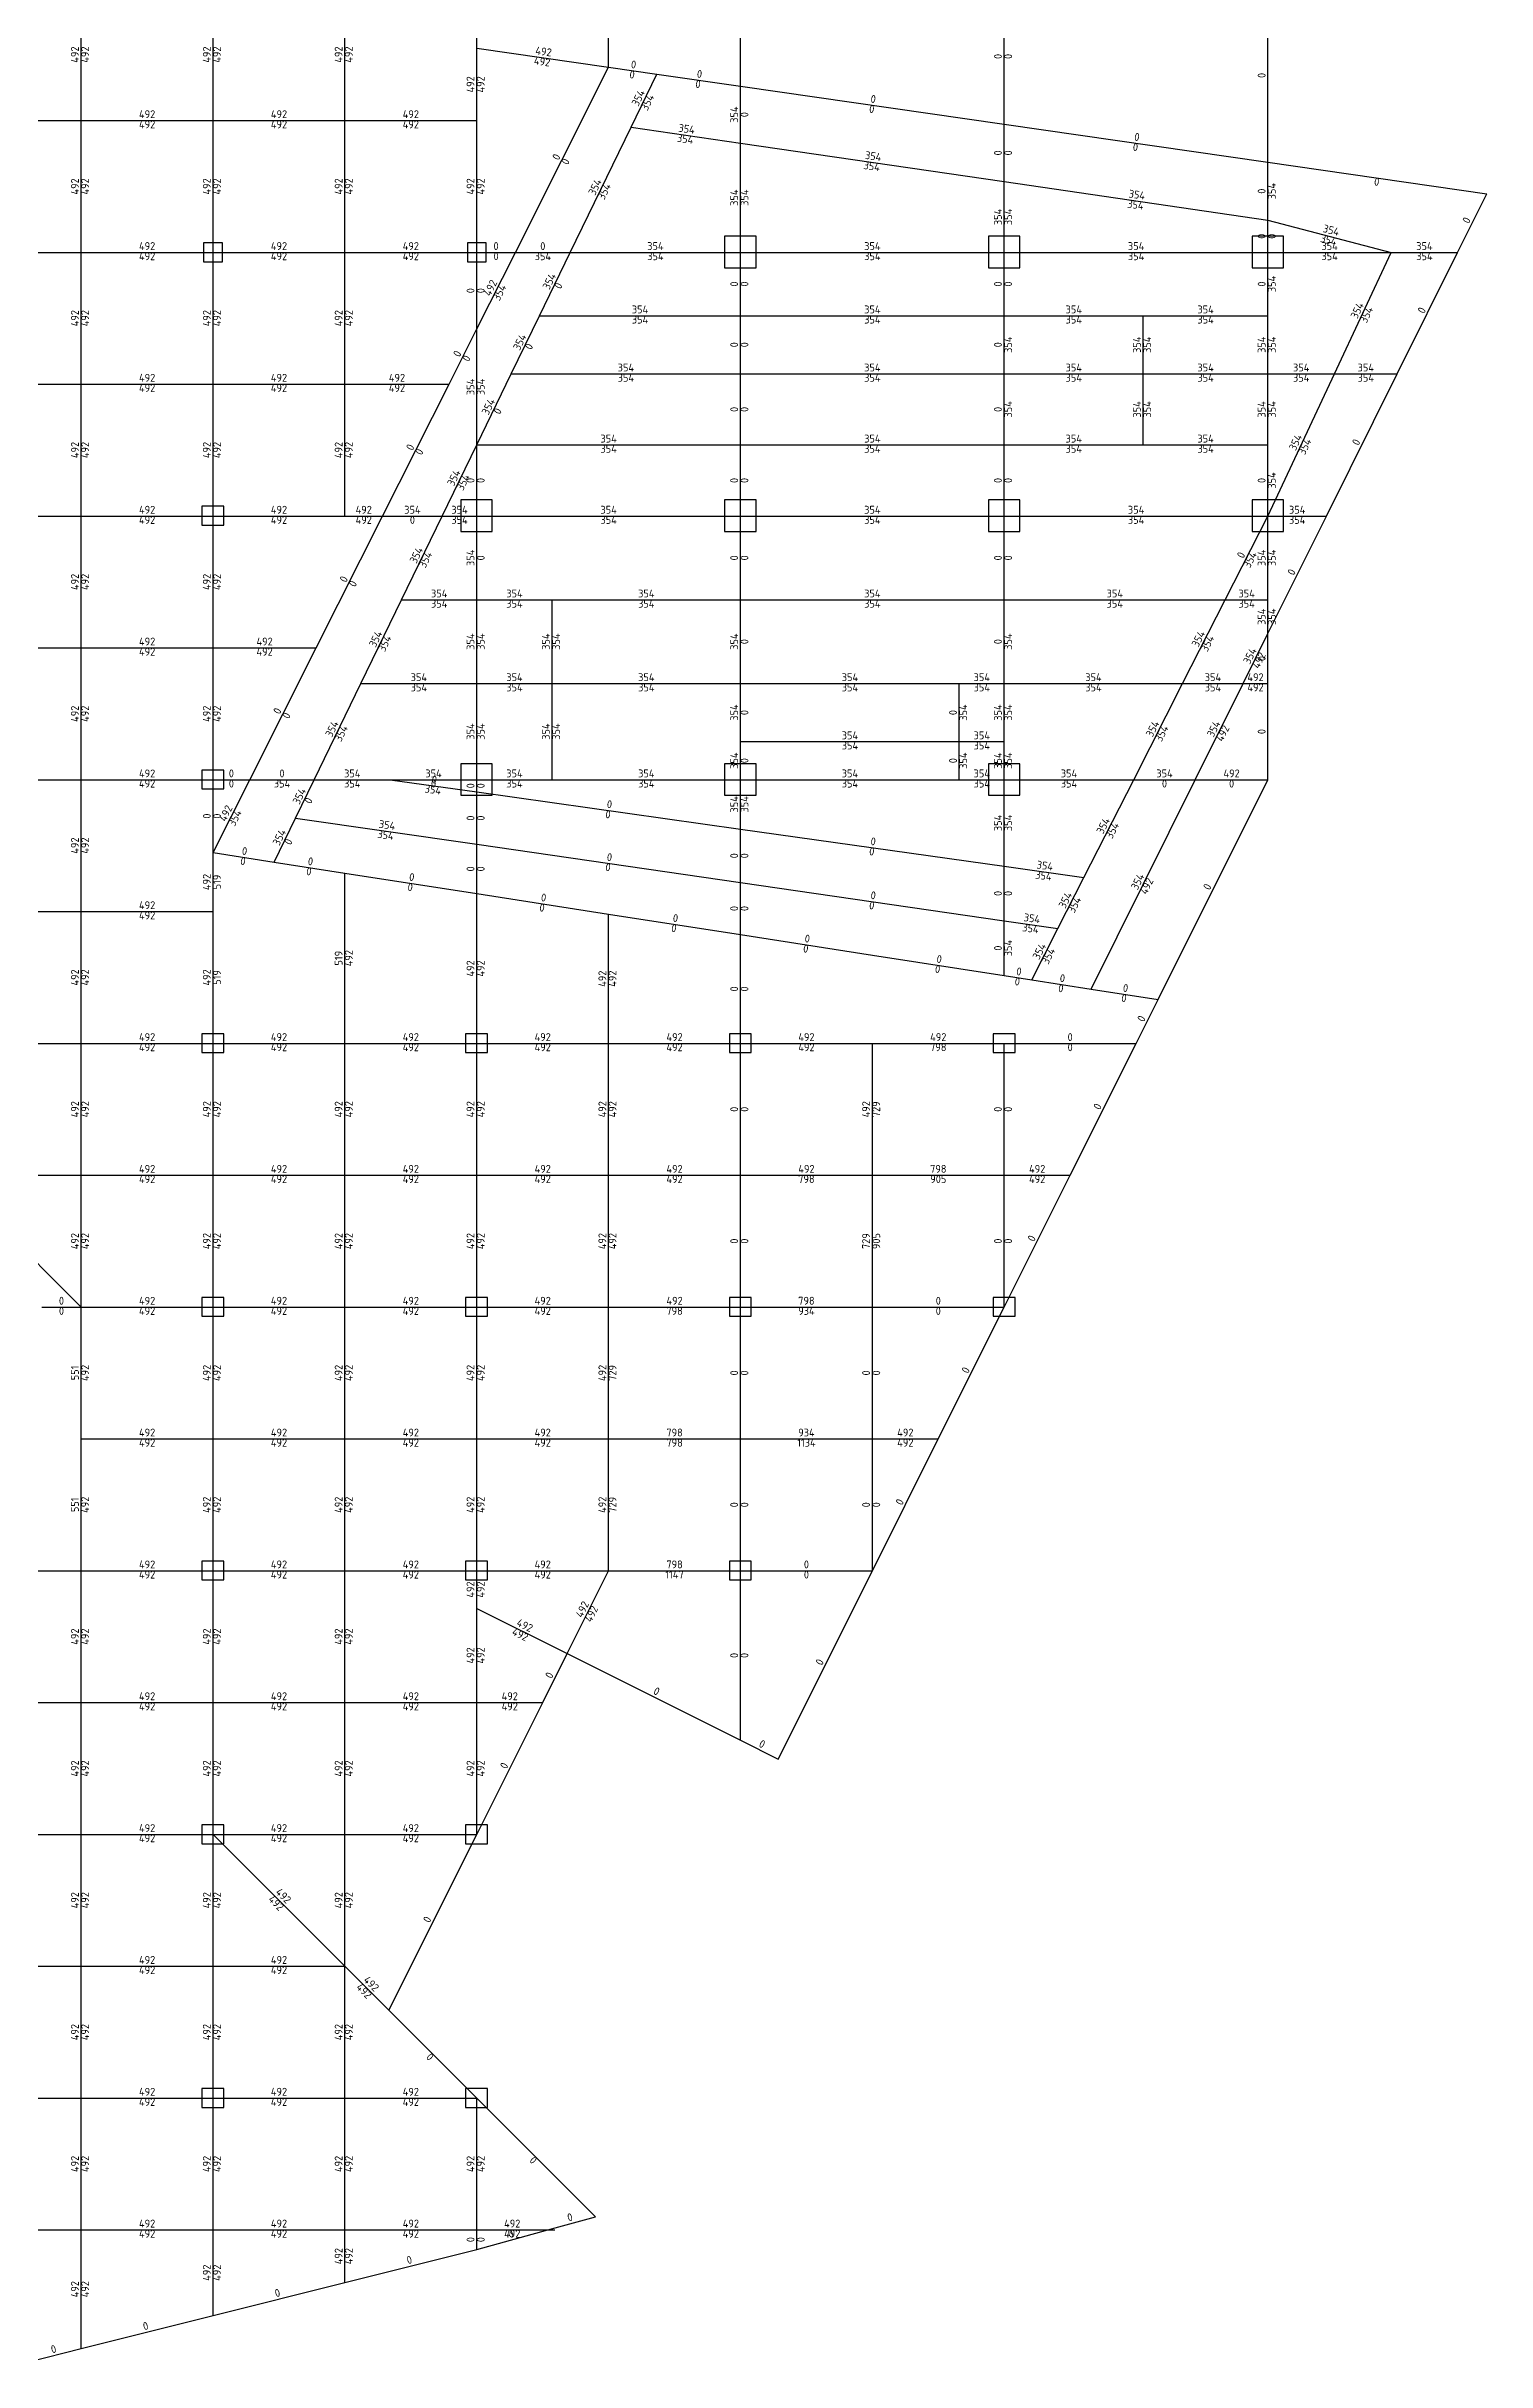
# Model space of a CAD drawing. Header units: millimetres. Extents: x -245177 to 1112891, y -1092030 to 122567.
# Drawn here: x 74879 to 120758, y -81767 to -8003 of the extents above; entities that cross this region are included whole.
import ezdxf
from ezdxf.enums import TextEntityAlignment as Align

# ---------------------------------------------------------------- set-up
doc = ezdxf.new("R2010")
doc.units = ezdxf.units.MM
doc.header["$MEASUREMENT"] = 0
for name, color, linetype in [('13', 4, 'Continuous'), ('dsg', 7, 'Continuous'), ('jiantu', 134, 'Continuous')]:
    doc.layers.add(name, color=color, linetype=linetype)
doc.styles.add('TrueTypeFont', font='yjkeng.shx', dxfattribs={"bigfont": 'yjkchn.shx'})

msp = doc.modelspace()

# ---------------------------------------------------------------- linework, layer by layer
at = {"layer": 'jiantu'}
for p, q in [((75990, -10367), (75990, -6167)), ((80190, -10367), (80190, -6167)), ((84390, -10367), (84390, -6167)), ((88590, -8064), (88590, -6167)), ((92790, -8669), (92790, -6167)), ((96990, -9274), (96990, -6167)), ((105390, -10485), (105390, -6167)), ((88590, -10367), (88590, -8064)), ((88590, -8064), (92790, -8669)), ((89819, -14567), (92790, -8669)), ((92790, -8669), (94324, -8890)), ((93505, -10577), (94324, -8890)), ((94324, -8890), (96990, -9274)), ((96990, -9274), (105390, -10485)), ((96990, -11086), (96990, -9274)), ((71790, -10367), (75990, -10367)), ((75990, -14567), (75990, -10367)), ((75990, -10367), (80190, -10367)), ((80190, -14567), (80190, -10367)), ((80190, -10367), (84390, -10367)), ((84390, -14567), (84390, -10367)), ((84390, -10367), (88590, -10367)), ((88590, -14567), (88590, -10367)), ((91568, -14567), (93505, -10577)), ((93505, -10577), (96990, -11086)), ((105390, -10485), (113790, -11695)), ((105390, -12314), (105390, -10485)), ((96990, -14567), (96990, -11086)), ((96990, -11086), (105390, -12314)), ((113790, -11695), (120758, -12699)), ((105390, -14567), (105390, -12314)), ((105390, -12314), (113790, -13542)), ((119829, -14567), (120758, -12699)), ((113790, -13542), (117718, -14567)), ((71790, -14567), (75990, -14567)), ((75990, -14567), (80190, -14567)), ((75990, -18763), (75990, -14567)), ((80190, -14567), (84390, -14567)), ((80190, -18763), (80190, -14567)), ((84390, -14567), (88590, -14567)), ((84390, -18763), (84390, -14567)), ((88590, -14567), (89819, -14567)), ((88590, -17009), (88590, -14567)), ((88590, -17009), (89819, -14567)), ((89819, -14567), (91568, -14567)), ((90588, -16585), (91568, -14567)), ((91568, -14567), (96990, -14567)), ((96990, -14567), (105390, -14567)), ((96990, -16585), (96990, -14567)), ((105390, -14567), (113790, -14567)), ((105390, -16585), (105390, -14567)), ((113790, -14567), (117718, -14567)), ((115908, -18438), (117718, -14567)), ((117718, -14567), (119829, -14567)), ((117905, -18438), (119829, -14567)), ((89689, -18438), (90588, -16585)), ((90588, -16585), (96990, -16585)), ((96990, -18438), (96990, -16585)), ((96990, -16585), (105390, -16585)), ((105390, -18438), (105390, -16585)), ((105390, -16585), (109819, -16585)), ((109819, -16585), (113790, -16585)), ((109819, -18438), (109819, -16585)), ((87706, -18763), (88590, -17009)), ((88590, -20702), (88590, -17009)), ((88590, -20702), (89689, -18438)), ((89689, -18438), (96990, -18438)), ((96990, -18438), (105390, -18438)), ((96990, -20702), (96990, -18438)), ((105390, -18438), (109819, -18438)), ((105390, -20702), (105390, -18438)), ((109819, -18438), (113790, -18438)), ((109819, -20702), (109819, -18438)), ((113790, -18438), (115908, -18438)), ((113790, -22967), (115908, -18438)), ((115653, -22967), (117905, -18438)), ((115908, -18438), (117905, -18438)), ((71790, -18763), (75990, -18763)), ((75990, -22967), (75990, -18763)), ((75990, -18763), (80190, -18763)), ((80190, -22967), (80190, -18763)), ((80190, -18763), (84390, -18763)), ((84390, -22967), (84390, -18763)), ((84390, -18763), (87706, -18763)), ((85589, -22967), (87706, -18763)), ((87490, -22967), (88590, -20702)), ((88590, -22967), (88590, -20702)), ((88590, -20702), (96990, -20702)), ((96990, -22967), (96990, -20702)), ((96990, -20702), (105390, -20702)), ((105390, -22967), (105390, -20702)), ((105390, -20702), (109819, -20702)), ((109819, -20702), (113790, -20702)), ((71790, -22967), (75990, -22967)), ((75990, -22967), (80190, -22967)), ((75990, -27167), (75990, -22967)), ((80190, -22967), (84390, -22967)), ((80190, -27167), (80190, -22967)), ((83474, -27167), (85589, -22967)), ((84390, -22967), (85589, -22967)), ((85589, -22967), (87490, -22967)), ((86195, -25635), (87490, -22967)), ((87490, -22967), (88590, -22967)), ((88590, -22967), (96990, -22967)), ((88590, -25635), (88590, -22967)), ((96990, -22967), (105390, -22967)), ((96990, -25635), (96990, -22967)), ((105390, -22967), (113790, -22967)), ((105390, -25635), (105390, -22967)), ((112432, -25635), (113790, -22967)), ((113790, -26715), (115653, -22967)), ((113790, -22967), (115653, -22967)), ((84900, -28303), (86195, -25635)), ((86195, -25635), (88590, -25635)), ((88590, -28303), (88590, -25635)), ((88590, -25635), (90991, -25635)), ((90991, -25635), (96990, -25635)), ((90991, -28303), (90991, -25635)), ((96990, -28303), (96990, -25635)), ((96990, -25635), (105390, -25635)), ((105390, -28303), (105390, -25635)), ((105390, -25635), (112432, -25635)), ((111074, -28303), (112432, -25635)), ((112432, -25635), (113790, -25635)), ((71790, -27167), (75990, -27167)), ((75990, -31367), (75990, -27167)), ((75990, -27167), (80190, -27167)), ((80190, -31367), (80190, -27167)), ((80190, -27167), (83474, -27167)), ((81359, -31367), (83474, -27167)), ((113000, -28303), (113790, -26715)), ((83413, -31367), (84900, -28303)), ((84900, -28303), (88590, -28303)), ((88590, -31367), (88590, -28303)), ((88590, -28303), (90991, -28303)), ((90991, -28303), (96990, -28303)), ((90991, -31367), (90991, -28303)), ((96990, -30155), (96990, -28303)), ((96990, -28303), (103960, -28303)), ((103960, -28303), (105390, -28303)), ((103960, -30155), (103960, -28303)), ((105390, -30155), (105390, -28303)), ((105390, -28303), (111074, -28303)), ((109514, -31367), (111074, -28303)), ((111074, -28303), (113000, -28303)), ((111477, -31367), (113000, -28303)), ((113000, -28303), (113790, -28303)), ((96990, -31367), (96990, -30155)), ((96990, -30155), (103960, -30155)), ((103960, -30155), (105390, -30155)), ((103960, -31367), (103960, -30155)), ((105390, -31367), (105390, -30155)), ((71790, -31367), (75990, -31367)), ((75990, -31367), (80190, -31367)), ((75990, -35567), (75990, -31367)), ((80190, -31367), (81359, -31367)), ((80190, -33688), (80190, -31367)), ((80190, -33688), (81359, -31367)), ((81359, -31367), (83413, -31367)), ((82819, -32590), (83413, -31367)), ((83413, -31367), (85835, -31367)), ((85835, -31367), (88590, -31367)), ((85835, -31367), (88590, -31755)), ((88590, -31367), (90991, -31367)), ((88590, -31755), (88590, -31367)), ((90991, -31367), (96990, -31367)), ((96990, -31367), (103960, -31367)), ((96990, -32940), (96990, -31367)), ((103960, -31367), (105390, -31367)), ((105390, -31367), (109514, -31367)), ((105390, -34124), (105390, -31367)), ((107928, -34482), (109514, -31367)), ((108161, -38038), (111477, -31367)), ((109514, -31367), (111477, -31367)), ((111477, -31367), (113790, -31367)), ((88590, -33426), (88590, -31755)), ((88590, -31755), (96990, -32940)), ((82139, -33991), (82819, -32590)), ((82819, -32590), (88590, -33426)), ((96990, -34642), (96990, -32940)), ((96990, -32940), (105390, -34124)), ((80190, -35567), (80190, -33688)), ((80190, -33688), (82139, -33991)), ((88590, -34994), (88590, -33426)), ((88590, -33426), (96990, -34642)), ((82139, -33991), (84390, -34341)), ((84390, -34341), (88590, -34994)), ((84390, -39767), (84390, -34341)), ((96990, -36300), (96990, -34642)), ((96990, -34642), (105390, -35859)), ((105390, -35859), (105390, -34124)), ((105390, -34124), (107928, -34482)), ((107101, -36106), (107928, -34482)), ((88590, -39767), (88590, -34994)), ((88590, -34994), (92790, -35647)), ((70940, -35567), (75990, -35567)), ((75990, -39767), (75990, -35567)), ((75990, -35567), (80190, -35567)), ((80190, -39767), (80190, -35567)), ((92790, -35647), (96990, -36300)), ((92790, -39767), (92790, -35647)), ((105390, -37607), (105390, -35859)), ((105390, -35859), (107101, -36106)), ((106268, -37743), (107101, -36106)), ((96990, -39767), (96990, -36300)), ((96990, -36300), (101190, -36954)), ((96990, -36300), (101190, -36954)), ((101190, -36954), (105390, -37607)), ((101190, -36954), (105390, -37607)), ((105390, -37607), (106268, -37743)), ((106268, -37743), (108161, -38038)), ((108161, -38038), (110289, -38368)), ((70090, -39767), (75990, -39767)), ((75990, -39767), (80190, -39767)), ((75990, -43967), (75990, -39767)), ((80190, -39767), (84390, -39767)), ((80190, -43967), (80190, -39767)), ((84390, -39767), (88590, -39767)), ((84390, -43967), (84390, -39767)), ((88590, -39767), (92790, -39767)), ((88590, -43967), (88590, -39767)), ((92790, -39767), (96990, -39767)), ((92790, -43967), (92790, -39767)), ((96990, -39767), (101190, -39767)), ((96990, -43967), (96990, -39767)), ((101190, -39767), (105390, -39767)), ((101190, -43967), (101190, -39767)), ((105390, -39767), (109590, -39767)), ((105390, -43967), (105390, -39767)), ((71790, -43967), (75990, -48167)), ((71790, -43967), (75990, -43967)), ((75990, -48167), (75990, -43967)), ((75990, -43967), (80190, -43967)), ((80190, -48167), (80190, -43967)), ((80190, -43967), (84390, -43967)), ((84390, -48167), (84390, -43967)), ((84390, -43967), (88590, -43967)), ((88590, -48167), (88590, -43967)), ((88590, -43967), (92790, -43967)), ((92790, -48167), (92790, -43967)), ((92790, -43967), (96990, -43967)), ((96990, -48167), (96990, -43967)), ((96990, -43967), (101190, -43967)), ((101190, -48167), (101190, -43967)), ((101190, -43967), (105390, -43967)), ((105390, -48167), (105390, -43967)), ((105390, -43967), (107490, -43967)), ((74735, -48167), (75990, -48167)), ((75990, -48167), (80190, -48167)), ((75990, -52367), (75990, -48167)), ((80190, -48167), (84390, -48167)), ((80190, -52367), (80190, -48167)), ((84390, -48167), (88590, -48167)), ((84390, -52367), (84390, -48167)), ((88590, -48167), (92790, -48167)), ((88590, -52367), (88590, -48167)), ((92790, -48167), (96990, -48167)), ((92790, -52367), (92790, -48167)), ((96990, -48167), (101190, -48167)), ((96990, -52367), (96990, -48167)), ((101190, -48167), (105390, -48167)), ((101190, -52367), (101190, -48167)), ((75990, -56567), (75990, -52367)), ((75990, -52367), (80190, -52367)), ((80190, -56567), (80190, -52367)), ((80190, -52367), (84390, -52367)), ((84390, -56567), (84390, -52367)), ((84390, -52367), (88590, -52367)), ((88590, -56567), (88590, -52367)), ((88590, -52367), (92790, -52367)), ((92790, -56567), (92790, -52367)), ((92790, -52367), (96990, -52367)), ((96990, -56567), (96990, -52367)), ((96990, -52367), (101190, -52367)), ((101190, -56567), (101190, -52367)), ((101190, -52367), (103290, -52367)), ((71790, -56567), (75990, -56567)), ((75990, -56567), (80190, -56567)), ((75990, -60767), (75990, -56567)), ((80190, -56567), (84390, -56567)), ((80190, -60767), (80190, -56567)), ((84390, -56567), (88590, -56567)), ((84390, -60767), (84390, -56567)), ((88590, -56567), (92790, -56567)), ((88590, -57767), (88590, -56567)), ((91470, -59207), (92790, -56567)), ((92790, -56567), (96990, -56567)), ((96990, -56567), (101190, -56567)), ((96990, -61967), (96990, -56567)), ((88590, -60767), (88590, -57767)), ((88590, -57767), (91470, -59207)), ((90690, -60767), (91470, -59207)), ((91470, -59207), (96990, -61967)), ((71790, -60767), (75990, -60767)), ((75990, -64967), (75990, -60767)), ((75990, -60767), (80190, -60767)), ((80190, -64967), (80190, -60767)), ((80190, -60767), (84390, -60767)), ((84390, -64967), (84390, -60767)), ((84390, -60767), (88590, -60767)), ((88590, -64967), (88590, -60767)), ((88590, -60767), (90690, -60767)), ((88590, -64967), (90690, -60767)), ((96990, -61967), (98190, -62567)), ((71790, -64967), (75990, -64967)), ((75990, -64967), (80190, -64967)), ((75990, -69167), (75990, -64967)), ((80190, -64967), (84390, -64967)), ((80190, -69167), (80190, -64967)), ((80190, -64967), (84390, -69167)), ((84390, -64967), (88590, -64967)), ((84390, -69167), (84390, -64967)), ((85790, -70567), (88590, -64967)), ((71790, -69167), (75990, -69167)), ((75990, -73367), (75990, -69167)), ((75990, -69167), (80190, -69167)), ((80190, -73367), (80190, -69167)), ((80190, -69167), (84390, -69167)), ((84390, -73367), (84390, -69167)), ((84390, -69167), (85790, -70567)), ((85790, -70567), (88590, -73367)), ((71790, -73367), (75990, -73367)), ((75990, -73367), (80190, -73367)), ((75990, -77567), (75990, -73367)), ((80190, -73367), (84390, -73367)), ((80190, -77567), (80190, -73367)), ((84390, -73367), (88590, -73367)), ((84390, -77567), (84390, -73367)), ((88591, -77567), (88590, -73367)), ((88590, -73367), (92370, -77148)), ((71790, -77567), (75990, -77567)), ((75990, -81350), (75990, -77567)), ((75990, -77567), (80190, -77567)), ((80190, -80296), (80190, -77567)), ((80190, -77567), (84390, -77567)), ((84390, -79243), (84390, -77567)), ((84390, -77567), (88591, -77567)), ((88592, -78189), (88591, -77567)), ((88591, -77567), (90849, -77567)), ((90849, -77567), (91073, -77567))]:
    msp.add_line(p, q, dxfattribs=at)
at = {"layer": 'jiantu', "color": 94}
for p, q in [((113790, -11695), (113790, -6167)), ((113790, -13542), (113790, -11695)), ((113790, -14567), (113790, -13542)), ((113790, -16585), (113790, -14567)), ((113790, -18438), (113790, -16585)), ((113790, -20702), (113790, -18438)), ((113790, -22967), (113790, -20702)), ((113790, -25635), (113790, -22967)), ((113790, -26715), (113790, -25635)), ((113790, -28303), (113790, -26715)), ((113790, -31367), (113790, -28303)), ((110289, -38368), (113790, -31367)), ((109590, -39767), (110289, -38368)), ((107490, -43967), (109590, -39767)), ((105390, -48167), (107490, -43967)), ((103290, -52367), (105390, -48167)), ((101190, -56567), (103290, -52367)), ((98190, -62567), (101190, -56567)), ((90849, -77567), (92370, -77148)), ((84390, -79243), (88592, -78189)), ((88592, -78189), (90849, -77567)), ((80190, -80296), (84390, -79243)), ((75990, -81350), (80190, -80296)), ((74326, -81767), (75990, -81350))]:
    msp.add_line(p, q, dxfattribs=at)
at = {"layer": 'jiantu', "color": 54}
for points in [[(80490, -14267), (79890, -14267), (79890, -14867), (80490, -14867)], [(88890, -14267), (88290, -14267), (88290, -14867), (88890, -14867)], [(97485, -14057), (96485, -14057), (96485, -15057), (97485, -15057)], [(105885, -14057), (104885, -14057), (104885, -15057), (105885, -15057)], [(114290, -14057), (113290, -14057), (113290, -15057), (114290, -15057)], [(80530, -22657), (79830, -22657), (79830, -23257), (80530, -23257)], [(89085, -22457), (88085, -22457), (88085, -23457), (89085, -23457)], [(97485, -22457), (96485, -22457), (96485, -23457), (97485, -23457)], [(105885, -22457), (104885, -22457), (104885, -23457), (105885, -23457)], [(114290, -22457), (113290, -22457), (113290, -23457), (114290, -23457)], [(89085, -30862), (88085, -30862), (88085, -31862), (89085, -31862)], [(97485, -30862), (96485, -30862), (96485, -31862), (97485, -31862)], [(105885, -30862), (104885, -30862), (104885, -31862), (105885, -31862)], [(80530, -31062), (79830, -31062), (79830, -31662), (80530, -31662)], [(80530, -39462), (79830, -39462), (79830, -40062), (80530, -40062)], [(88935, -39462), (88235, -39462), (88235, -40062), (88935, -40062)], [(97335, -39462), (96635, -39462), (96635, -40062), (97335, -40062)], [(105735, -39462), (105035, -39462), (105035, -40062), (105735, -40062)], [(80530, -47862), (79830, -47862), (79830, -48462), (80530, -48462)], [(88935, -47862), (88235, -47862), (88235, -48462), (88935, -48462)], [(97335, -47862), (96635, -47862), (96635, -48462), (97335, -48462)], [(105735, -47862), (105035, -47862), (105035, -48462), (105735, -48462)], [(80530, -56262), (79830, -56262), (79830, -56862), (80530, -56862)], [(88935, -56262), (88235, -56262), (88235, -56862), (88935, -56862)], [(97335, -56262), (96635, -56262), (96635, -56862), (97335, -56862)], [(80530, -64667), (79830, -64667), (79830, -65267), (80530, -65267)], [(88935, -64667), (88235, -64667), (88235, -65267), (88935, -65267)], [(80530, -73067), (79830, -73067), (79830, -73667), (80530, -73667)], [(88935, -73067), (88235, -73067), (88235, -73667), (88935, -73667)]]:
    msp.add_lwpolyline(points, close=True, dxfattribs=at)

# ---------------------------------------------------------------- texts
at = {"layer": '13', "color": 4, "linetype": 'Continuous', "style": 'TrueTypeFont'}
for s, p in [('798', (103290, -39767)), ('798', (99090, -43967)), ('905', (103290, -43967)), ('798', (94890, -48167)), ('934', (99090, -48167)), ('798', (94890, -52367)), ('1134', (99090, -52367)), ('1147', (94890, -56567))]:
    msp.add_text(s, height=250, dxfattribs=at).set_placement(p, align=Align.TOP_CENTER)
for s, p in [('729', (101190, -41867)), ('905', (101190, -46067)), ('729', (92790, -50267)), ('729', (92790, -54467))]:
    msp.add_text(s, height=250, rotation=90, dxfattribs=at).set_placement(p, align=Align.TOP_CENTER)
for s, p in [('798', (103290, -43967)), ('798', (99090, -48167)), ('798', (94890, -52367)), ('934', (99090, -52367)), ('798', (94890, -56567))]:
    msp.add_text(s, height=250, dxfattribs=at).set_placement(p, align=Align.BOTTOM_CENTER)
for s, p in [('729', (101190, -46067)), ('551', (75990, -50267)), ('551', (75990, -54467))]:
    msp.add_text(s, height=250, rotation=90, dxfattribs=at).set_placement(p, align=Align.BOTTOM_CENTER)
at = {"layer": 'dsg', "color": 1, "linetype": 'Continuous', "style": 'TrueTypeFont'}
for s, rotation, p in [('492', 90, (75990, -8267)), ('492', 90, (80190, -8267)), ('492', 90, (84390, -8267)), ('492', 351.80201, (90690, -8367)), ('0', 351.80201, (93557, -8780)), ('0', 351.80201, (95657, -9082)), ('0', 90, (105390, -8326)), ('492', 90, (88590, -9216)), ('354', 64.10606, (93914, -9733)), ('0', 351.80201, (101190, -9880)), ('0', 90, (113790, -8931)), ('354', 90, (96990, -10180)), ('354', 351.68326, (95247, -10831)), ('0', 351.80201, (109590, -11090)), ('0', 63.26903, (91304, -11618)), ('354', 351.68326, (101190, -11700)), ('0', 90, (105390, -11399)), ('492', 90, (75990, -12467)), ('492', 90, (80190, -12467)), ('492', 90, (84390, -12467)), ('492', 90, (88590, -12467)), ('354', 64.10606, (92536, -12572)), ('354', 90, (96990, -12826)), ('354', 90, (105390, -13440)), ('354', 351.68326, (109590, -12928)), ('0', 90, (113790, -12618)), ('0', 90, (113790, -14054)), ('354', 345.37685, (115754, -14054)), ('0', 63.56641, (120293, -13633)), ('492', 63.26903, (89204, -15788)), ('354', 64.10606, (91078, -15576)), ('0', 90, (88590, -15788)), ('0', 90, (96990, -15576)), ('0', 90, (105390, -15576)), ('0', 90, (113790, -15576)), ('354', 64.93478, (116813, -16502)), ('492', 90, (75990, -16665)), ('492', 90, (80190, -16665)), ('492', 90, (84390, -16665)), ('0', 63.56641, (118867, -16502)), ('354', 64.10606, (90139, -17511)), ('0', 90, (96990, -17511)), ('0', 90, (105390, -17511)), ('354', 90, (109819, -17511)), ('354', 90, (113790, -17511)), ('0', 63.26903, (88148, -17886)), ('354', 90, (88590, -18856)), ('354', 64.10606, (89139, -19570)), ('0', 90, (96990, -19570)), ('0', 90, (105390, -19570)), ('354', 90, (109819, -19570)), ('354', 90, (113790, -19570)), ('492', 90, (75990, -20865)), ('492', 90, (80190, -20865)), ('492', 90, (84390, -20865)), ('354', 64.93478, (114849, -20702)), ('0', 63.56641, (116779, -20702)), ('0', 63.26903, (86648, -20865)), ('354', 64.10606, (88040, -21835)), ('0', 90, (88590, -21835)), ('0', 90, (96990, -21835)), ('0', 90, (105390, -21835)), ('0', 90, (113790, -21835)), ('354', 64.10606, (86843, -24301)), ('354', 90, (88590, -24301)), ('0', 90, (96990, -24301)), ('0', 90, (105390, -24301)), ('0', 63.02361, (113111, -24301)), ('354', 90, (113790, -24301)), ('492', 90, (75990, -25067)), ('492', 90, (80190, -25067)), ('0', 63.26903, (84531, -25067)), ('0', 63.56641, (114721, -24841)), ('354', 90, (113790, -26175)), ('354', 64.10606, (85548, -26969)), ('354', 90, (88590, -26969)), ('354', 90, (90991, -26969)), ('354', 90, (96990, -26969)), ('0', 90, (105390, -26969)), ('354', 63.02361, (111753, -26969)), ('354', 63.56641, (113395, -27509)), ('0', 90, (113790, -27509)), ('492', 90, (75990, -29267)), ('492', 90, (80190, -29267)), ('0', 63.26903, (82416, -29267)), ('354', 90, (96990, -29229)), ('0', 90, (103960, -29229)), ('354', 90, (105390, -29229)), ('354', 64.10606, (84156, -29835)), ('354', 90, (88590, -29835)), ('354', 90, (90991, -29835)), ('354', 63.02361, (110294, -29835)), ('354', 63.56641, (112239, -29835)), ('0', 90, (113790, -29835)), ('354', 90, (96990, -30761)), ('0', 90, (103960, -30761)), ('354', 90, (105390, -30761)), ('354', 64.10606, (83116, -31978)), ('0', 351.97359, (87212, -31561)), ('0', 90, (88590, -31561)), ('492', 63.26903, (80774, -32527)), ('0', 351.97359, (92790, -32348)), ('354', 90, (96990, -32153)), ('0', 90, (80190, -32527)), ('354', 64.10606, (82479, -33290)), ('354', 351.75982, (85704, -33008)), ('0', 90, (88590, -32590)), ('354', 90, (105390, -32746)), ('354', 63.02361, (108721, -32925)), ('492', 90, (75990, -33467)), ('0', 351.16112, (81164, -33840)), ('0', 351.16112, (83264, -34166)), ('0', 351.75982, (92790, -34034)), ('0', 90, (96990, -33791)), ('0', 351.97359, (101190, -33532)), ('492', 90, (80190, -34627)), ('0', 351.16112, (86490, -34668)), ('0', 90, (88590, -34210)), ('354', 351.97359, (106659, -34303)), ('354', 63.56641, (109819, -34702)), ('0', 351.16112, (90690, -35321)), ('0', 351.75982, (101190, -35250)), ('0', 90, (105390, -34991)), ('354', 63.02361, (107515, -35294)), ('0', 63.43495, (112039, -34868)), ('0', 351.16112, (94890, -35974)), ('0', 90, (96990, -35471)), ('354', 351.75982, (106246, -35982)), ('519', 90, (84390, -37054)), ('0', 351.16112, (99090, -36627)), ('0', 90, (105390, -36733)), ('354', 63.02361, (106685, -36925)), ('492', 90, (75990, -37667)), ('492', 90, (80190, -37667)), ('492', 90, (88590, -37381)), ('492', 90, (92790, -37707)), ('0', 351.16112, (103290, -37280)), ('0', 351.16112, (105829, -37675)), ('0', 351.16112, (107215, -37890)), ('0', 90, (96990, -38034)), ('0', 351.16112, (109225, -38203)), ('0', 63.43495, (109939, -39068)), ('492', 90, (75990, -41867)), ('492', 90, (80190, -41867)), ('492', 90, (84390, -41867)), ('492', 90, (88590, -41867)), ('492', 90, (92790, -41867)), ('0', 90, (96990, -41867)), ('492', 90, (101190, -41867)), ('0', 90, (105390, -41867)), ('0', 63.43495, (108540, -41867)), ('492', 90, (75990, -46067)), ('492', 90, (80190, -46067)), ('492', 90, (84390, -46067)), ('492', 90, (88590, -46067)), ('492', 90, (92790, -46067)), ('0', 90, (96990, -46067)), ('0', 90, (105390, -46067)), ('0', 63.43495, (106440, -46067)), ('492', 90, (80190, -50267)), ('492', 90, (84390, -50267)), ('492', 90, (88590, -50267)), ('492', 90, (92790, -50267)), ('0', 63.43495, (104340, -50267)), ('0', 90, (96990, -50267)), ('0', 90, (101190, -50267)), ('492', 90, (80190, -54467)), ('492', 90, (84390, -54467)), ('492', 90, (88590, -54467)), ('492', 90, (92790, -54467)), ('0', 90, (96990, -54467)), ('0', 90, (101190, -54467)), ('0', 63.43495, (102240, -54467)), ('492', 90, (88590, -57167)), ('492', 333.43495, (90030, -58487)), ('492', 63.43495, (92130, -57887)), ('492', 90, (75990, -58667)), ('492', 90, (80190, -58667)), ('492', 90, (84390, -58667)), ('492', 90, (88590, -59267)), ('0', 90, (96990, -59267)), ('0', 63.43495, (99690, -59567)), ('0', 63.43495, (91080, -59987)), ('0', 333.43495, (94230, -60587)), ('492', 90, (75990, -62867)), ('492', 90, (80190, -62867)), ('492', 90, (84390, -62867)), ('492', 90, (88590, -62867)), ('0', 63.43495, (89640, -62867)), ('0', 333.43495, (97590, -62267)), ('492', 90, (75990, -67067)), ('492', 90, (80190, -67067)), ('492', 315, (82290, -67067)), ('492', 90, (84390, -67067)), ('0', 63.43495, (87190, -67767)), ('492', 315, (85090, -69867)), ('492', 90, (75990, -71267)), ('492', 90, (80190, -71267)), ('492', 90, (84390, -71267)), ('492', 90, (75990, -75467)), ('492', 90, (80190, -75467)), ('492', 90, (84390, -75467)), ('492', 90, (88591, -75467)), ('0', 15.41235, (91610, -77357)), ('492', 90, (84390, -78405)), ('0', 90, (88592, -77878)), ('0', 15.41235, (89720, -77878)), ('492', 90, (80190, -78932)), ('0', 14.07867, (86491, -78716)), ('492', 90, (75990, -79458)), ('0', 14.07867, (82290, -79770)), ('0', 14.07867, (78090, -80823)), ('0', 14.07867, (75158, -81558))]:
    msp.add_text(s, height=250, rotation=rotation, dxfattribs=at).set_placement(p, align=Align.BOTTOM_CENTER)
for s, rotation, p in [('492', 90, (75990, -8267)), ('492', 90, (80190, -8267)), ('492', 90, (84390, -8267)), ('492', 351.80201, (90690, -8367)), ('0', 351.80201, (93557, -8780)), ('0', 90, (105390, -8326)), ('492', 90, (88590, -9216)), ('354', 64.10606, (93914, -9733)), ('0', 351.80201, (95657, -9082)), ('0', 90, (96990, -10180)), ('0', 351.80201, (101190, -9880)), ('354', 351.68326, (95247, -10831)), ('0', 63.26903, (91304, -11618)), ('354', 351.68326, (101190, -11700)), ('0', 90, (105390, -11399)), ('0', 351.80201, (109590, -11090)), ('492', 90, (75990, -12467)), ('492', 90, (80190, -12467)), ('492', 90, (84390, -12467)), ('492', 90, (88590, -12467)), ('354', 64.10606, (92536, -12572)), ('354', 90, (113790, -12618)), ('0', 351.80201, (117274, -12197)), ('354', 90, (96990, -12826)), ('354', 90, (105390, -13440)), ('354', 351.68326, (109590, -12928)), ('0', 90, (113790, -14054)), ('354', 345.37685, (115754, -14054)), ('354', 90, (113790, -15576)), ('0', 90, (88590, -15788)), ('354', 63.26903, (89204, -15788)), ('0', 64.10606, (91078, -15576)), ('0', 90, (96990, -15576)), ('0', 90, (105390, -15576)), ('492', 90, (75990, -16665)), ('492', 90, (80190, -16665)), ('492', 90, (84390, -16665)), ('354', 64.93478, (116813, -16502)), ('0', 64.10606, (90139, -17511)), ('0', 90, (96990, -17511)), ('354', 90, (105390, -17511)), ('354', 90, (109819, -17511)), ('354', 90, (113790, -17511)), ('0', 63.26903, (88148, -17886)), ('354', 90, (88590, -18856)), ('0', 64.10606, (89139, -19570)), ('0', 90, (96990, -19570)), ('354', 90, (105390, -19570)), ('354', 90, (109819, -19570)), ('354', 90, (113790, -19570)), ('492', 90, (75990, -20865)), ('492', 90, (80190, -20865)), ('492', 90, (84390, -20865)), ('354', 64.93478, (114849, -20702)), ('0', 63.26903, (86648, -20865)), ('354', 64.10606, (88040, -21835)), ('0', 90, (88590, -21835)), ('0', 90, (96990, -21835)), ('0', 90, (105390, -21835)), ('354', 90, (113790, -21835)), ('354', 64.10606, (86843, -24301)), ('0', 90, (88590, -24301)), ('0', 90, (96990, -24301)), ('0', 90, (105390, -24301)), ('354', 63.02361, (113111, -24301)), ('354', 90, (113790, -24301)), ('492', 90, (75990, -25067)), ('492', 90, (80190, -25067)), ('0', 63.26903, (84531, -25067)), ('354', 90, (113790, -26175)), ('354', 64.10606, (85548, -26969)), ('354', 90, (88590, -26969)), ('354', 90, (90991, -26969)), ('0', 90, (96990, -26969)), ('354', 90, (105390, -26969)), ('354', 63.02361, (111753, -26969)), ('492', 63.56641, (113395, -27509)), ('492', 90, (75990, -29267)), ('492', 90, (80190, -29267)), ('0', 63.26903, (82416, -29267)), ('0', 90, (96990, -29229)), ('354', 90, (103960, -29229)), ('354', 90, (105390, -29229)), ('354', 64.10606, (84156, -29835)), ('354', 90, (88590, -29835)), ('354', 90, (90991, -29835)), ('354', 63.02361, (110294, -29835)), ('492', 63.56641, (112239, -29835)), ('0', 90, (96990, -30761)), ('354', 90, (103960, -30761)), ('354', 90, (105390, -30761)), ('354', 351.97359, (87212, -31561)), ('0', 90, (88590, -31561)), ('354', 63.26903, (80774, -32527)), ('0', 64.10606, (83116, -31978)), ('0', 351.97359, (92790, -32348)), ('354', 90, (96990, -32153)), ('0', 90, (80190, -32527)), ('354', 351.75982, (85704, -33008)), ('0', 90, (88590, -32590)), ('354', 90, (105390, -32746)), ('354', 63.02361, (108721, -32925)), ('492', 90, (75990, -33467)), ('0', 351.16112, (81164, -33840)), ('0', 64.10606, (82479, -33290)), ('0', 90, (96990, -33791)), ('0', 351.97359, (101190, -33532)), ('519', 90, (80190, -34627)), ('0', 351.16112, (83264, -34166)), ('0', 351.16112, (86490, -34668)), ('0', 90, (88590, -34210)), ('0', 351.75982, (92790, -34034)), ('354', 351.97359, (106659, -34303)), ('492', 63.56641, (109819, -34702)), ('0', 351.16112, (90690, -35321)), ('0', 351.75982, (101190, -35250)), ('0', 90, (105390, -34991)), ('354', 63.02361, (107515, -35294)), ('0', 351.16112, (94890, -35974)), ('0', 90, (96990, -35471)), ('354', 351.75982, (106246, -35982)), ('492', 90, (84390, -37054)), ('0', 351.16112, (99090, -36627)), ('354', 90, (105390, -36733)), ('354', 63.02361, (106685, -36925)), ('492', 90, (75990, -37667)), ('519', 90, (80190, -37667)), ('492', 90, (88590, -37381)), ('492', 90, (92790, -37707)), ('0', 351.16112, (103290, -37280)), ('0', 90, (96990, -38034)), ('0', 351.16112, (105829, -37675)), ('0', 351.16112, (107215, -37890)), ('0', 351.16112, (109225, -38203)), ('492', 90, (75990, -41867)), ('492', 90, (80190, -41867)), ('492', 90, (84390, -41867)), ('492', 90, (88590, -41867)), ('492', 90, (92790, -41867)), ('0', 90, (96990, -41867)), ('0', 90, (105390, -41867)), ('492', 90, (75990, -46067)), ('492', 90, (80190, -46067)), ('492', 90, (84390, -46067)), ('492', 90, (88590, -46067)), ('492', 90, (92790, -46067)), ('0', 90, (96990, -46067)), ('0', 90, (105390, -46067)), ('492', 90, (75990, -50267)), ('492', 90, (80190, -50267)), ('492', 90, (84390, -50267)), ('492', 90, (88590, -50267)), ('0', 90, (96990, -50267)), ('0', 90, (101190, -50267)), ('492', 90, (75990, -54467)), ('492', 90, (80190, -54467)), ('492', 90, (84390, -54467)), ('492', 90, (88590, -54467)), ('0', 90, (96990, -54467)), ('0', 90, (101190, -54467)), ('492', 90, (88590, -57167)), ('492', 63.43495, (92130, -57887)), ('492', 90, (75990, -58667)), ('492', 90, (80190, -58667)), ('492', 90, (84390, -58667)), ('492', 333.43495, (90030, -58487)), ('492', 90, (88590, -59267)), ('0', 90, (96990, -59267)), ('492', 90, (75990, -62867)), ('492', 90, (80190, -62867)), ('492', 90, (84390, -62867)), ('492', 90, (88590, -62867)), ('492', 90, (75990, -67067)), ('492', 90, (80190, -67067)), ('492', 315, (82290, -67067)), ('492', 90, (84390, -67067)), ('492', 315, (85090, -69867)), ('492', 90, (75990, -71267)), ('492', 90, (80190, -71267)), ('492', 90, (84390, -71267)), ('0', 315, (87190, -71967)), ('492', 90, (75990, -75467)), ('492', 90, (80190, -75467)), ('492', 90, (84390, -75467)), ('492', 90, (88591, -75467)), ('0', 315, (90480, -75257)), ('492', 90, (84390, -78405)), ('0', 90, (88592, -77878)), ('492', 90, (80190, -78932)), ('492', 90, (75990, -79458))]:
    msp.add_text(s, height=250, rotation=rotation, dxfattribs=at).set_placement(p, align=Align.TOP_CENTER)
for s, p in [('492', (78090, -10367)), ('492', (82290, -10367)), ('492', (86490, -10367)), ('492', (78090, -14567)), ('492', (82290, -14567)), ('492', (86490, -14567)), ('0', (89204, -14567)), ('0', (90694, -14567)), ('354', (94279, -14567)), ('354', (101190, -14567)), ('354', (109590, -14567)), ('354', (115754, -14567)), ('354', (118774, -14567)), ('354', (93789, -16585)), ('354', (101190, -16585)), ('354', (107604, -16585)), ('354', (111804, -16585)), ('492', (78090, -18763)), ('492', (82290, -18763)), ('492', (86048, -18763)), ('354', (93339, -18438)), ('354', (101190, -18438)), ('354', (107604, -18438)), ('354', (111804, -18438)), ('354', (114849, -18438)), ('354', (116906, -18438)), ('354', (92790, -20702)), ('354', (101190, -20702)), ('354', (107604, -20702)), ('354', (111804, -20702)), ('492', (78090, -22967)), ('492', (82290, -22967)), ('492', (84989, -22967)), ('354', (86540, -22967)), ('354', (88040, -22967)), ('354', (92790, -22967)), ('354', (101190, -22967)), ('354', (109590, -22967)), ('354', (114721, -22967)), ('354', (87392, -25635)), ('354', (89790, -25635)), ('354', (93990, -25635)), ('354', (101190, -25635)), ('354', (108911, -25635)), ('354', (113111, -25635)), ('492', (78090, -27167)), ('492', (81832, -27167)), ('354', (86745, -28303)), ('354', (89790, -28303)), ('354', (93990, -28303)), ('354', (100475, -28303)), ('354', (104675, -28303)), ('354', (108232, -28303)), ('354', (112037, -28303)), ('492', (113395, -28303)), ('354', (100475, -30155)), ('354', (104675, -30155)), ('492', (78090, -31367)), ('0', (80774, -31367)), ('0', (82386, -31367)), ('354', (84624, -31367)), ('354', (87212, -31367)), ('354', (89790, -31367)), ('354', (93990, -31367)), ('354', (100475, -31367)), ('354', (104675, -31367)), ('354', (107452, -31367)), ('354', (110495, -31367)), ('492', (112633, -31367)), ('492', (78090, -35567)), ('492', (78090, -39767)), ('492', (82290, -39767)), ('492', (86490, -39767)), ('492', (90690, -39767)), ('492', (94890, -39767)), ('492', (99090, -39767)), ('492', (103290, -39767)), ('0', (107490, -39767)), ('492', (78090, -43967)), ('492', (82290, -43967)), ('492', (86490, -43967)), ('492', (90690, -43967)), ('492', (94890, -43967)), ('492', (99090, -43967)), ('492', (106440, -43967)), ('0', (75362, -48167)), ('492', (78090, -48167)), ('492', (82290, -48167)), ('492', (86490, -48167)), ('492', (90690, -48167)), ('492', (94890, -48167)), ('0', (103290, -48167)), ('492', (78090, -52367)), ('492', (82290, -52367)), ('492', (86490, -52367)), ('492', (90690, -52367)), ('492', (102240, -52367)), ('492', (78090, -56567)), ('492', (82290, -56567)), ('492', (86490, -56567)), ('492', (90690, -56567)), ('0', (99090, -56567)), ('492', (78090, -60767)), ('492', (82290, -60767)), ('492', (86490, -60767)), ('492', (89640, -60767)), ('492', (78090, -64967)), ('492', (82290, -64967)), ('492', (86490, -64967)), ('492', (78090, -69167)), ('492', (82290, -69167)), ('492', (78090, -73367)), ('492', (82290, -73367)), ('492', (86490, -73367)), ('492', (78090, -77567)), ('492', (82290, -77567)), ('492', (86490, -77567)), ('492', (89720, -77567))]:
    msp.add_text(s, height=250, dxfattribs=at).set_placement(p, align=Align.BOTTOM_CENTER)
for s, p in [('492', (78090, -10367)), ('492', (82290, -10367)), ('492', (86490, -10367)), ('492', (78090, -14567)), ('492', (82290, -14567)), ('492', (86490, -14567)), ('0', (89204, -14567)), ('354', (90694, -14567)), ('354', (94279, -14567)), ('354', (101190, -14567)), ('354', (109590, -14567)), ('354', (115754, -14567)), ('354', (118774, -14567)), ('354', (93789, -16585)), ('354', (101190, -16585)), ('354', (107604, -16585)), ('354', (111804, -16585)), ('354', (93339, -18438)), ('354', (101190, -18438)), ('354', (107604, -18438)), ('354', (111804, -18438)), ('354', (114849, -18438)), ('354', (116906, -18438)), ('492', (78090, -18763)), ('492', (82290, -18763)), ('492', (86048, -18763)), ('354', (92790, -20702)), ('354', (101190, -20702)), ('354', (107604, -20702)), ('354', (111804, -20702)), ('492', (78090, -22967)), ('492', (82290, -22967)), ('492', (84989, -22967)), ('0', (86540, -22967)), ('354', (88040, -22967)), ('354', (92790, -22967)), ('354', (101190, -22967)), ('354', (109590, -22967)), ('354', (114721, -22967)), ('354', (87392, -25635)), ('354', (89790, -25635)), ('354', (93990, -25635)), ('354', (101190, -25635)), ('354', (108911, -25635)), ('354', (113111, -25635)), ('492', (78090, -27167)), ('492', (81832, -27167)), ('354', (86745, -28303)), ('354', (89790, -28303)), ('354', (93990, -28303)), ('354', (100475, -28303)), ('354', (104675, -28303)), ('354', (108232, -28303)), ('354', (112037, -28303)), ('492', (113395, -28303)), ('354', (100475, -30155)), ('354', (104675, -30155)), ('492', (78090, -31367)), ('0', (80774, -31367)), ('354', (82386, -31367)), ('354', (84624, -31367)), ('0', (87212, -31367)), ('354', (89790, -31367)), ('354', (93990, -31367)), ('354', (100475, -31367)), ('354', (104675, -31367)), ('354', (107452, -31367)), ('0', (110495, -31367)), ('0', (112633, -31367)), ('492', (78090, -35567)), ('492', (78090, -39767)), ('492', (82290, -39767)), ('492', (86490, -39767)), ('492', (90690, -39767)), ('492', (94890, -39767)), ('492', (99090, -39767)), ('0', (107490, -39767)), ('492', (78090, -43967)), ('492', (82290, -43967)), ('492', (86490, -43967)), ('492', (90690, -43967)), ('492', (94890, -43967)), ('492', (106440, -43967)), ('0', (75362, -48167)), ('492', (78090, -48167)), ('492', (82290, -48167)), ('492', (86490, -48167)), ('492', (90690, -48167)), ('0', (103290, -48167)), ('492', (78090, -52367)), ('492', (82290, -52367)), ('492', (86490, -52367)), ('492', (90690, -52367)), ('492', (102240, -52367)), ('492', (78090, -56567)), ('492', (82290, -56567)), ('492', (86490, -56567)), ('492', (90690, -56567)), ('0', (99090, -56567)), ('492', (78090, -60767)), ('492', (82290, -60767)), ('492', (86490, -60767)), ('492', (89640, -60767)), ('492', (78090, -64967)), ('492', (82290, -64967)), ('492', (86490, -64967)), ('492', (78090, -69167)), ('492', (82290, -69167)), ('492', (78090, -73367)), ('492', (82290, -73367)), ('492', (86490, -73367)), ('492', (78090, -77567)), ('492', (82290, -77567)), ('492', (86490, -77567)), ('492', (89720, -77567))]:
    msp.add_text(s, height=250, dxfattribs=at).set_placement(p, align=Align.TOP_CENTER)

doc.saveas('drawing.dxf')
